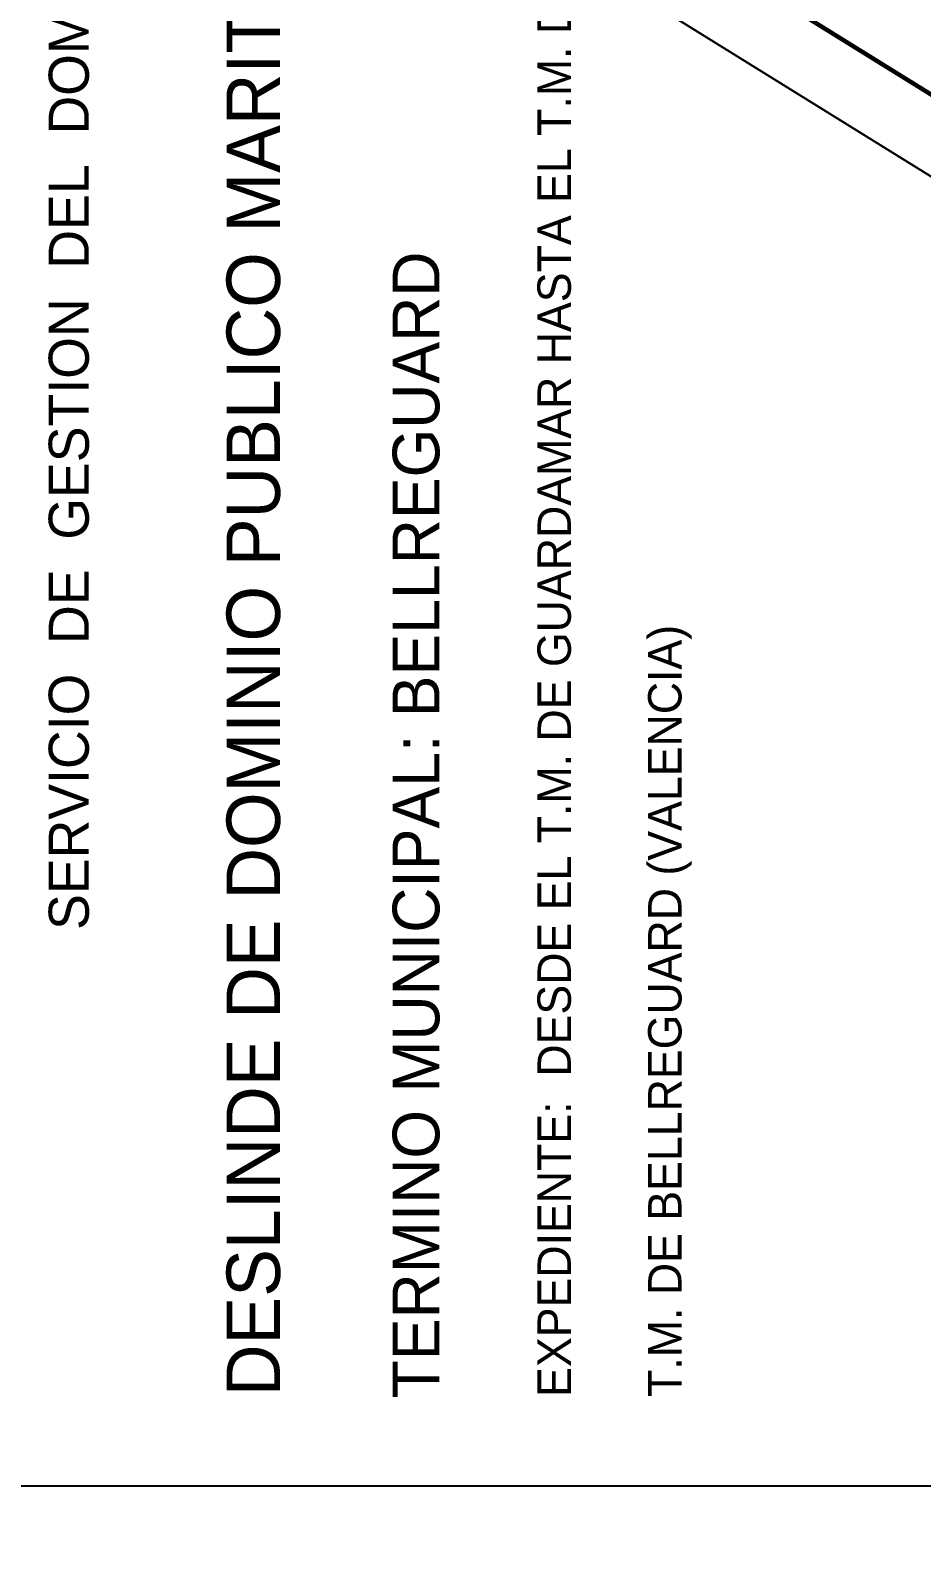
# Model space of a CAD drawing. Extents: x 748454 to 749044, y 4315881 to 4316908.
# Drawn here: x 748520.1 to 748586.8, y 4316716 to 4316829.9 of the extents above; entities that cross this region are included whole.
import ezdxf
from ezdxf.enums import TextEntityAlignment as Align

# ---------------------------------------------------------------- set-up
doc = ezdxf.new("R2010")
doc.units = 0
doc.layers.get('0').update_dxf_attribs({"linetype": 'CONTINUOUS'})

msp = doc.modelspace()

# ---------------------------------------------------------------- texts
at = {"color": 0, "linetype": 'CONTINUOUS'}
for s, height, p in [('DESLINDE DE DOMINIO PUBLICO MARITIMO-TERRESTRE ', 4, (748538.81, 4316727.71)), ('EXPEDIENTE:  DESDE EL T.M. DE GUARDAMAR HASTA EL T.M. DE MIRAMAR , EN EL ', 2.5, (748560.58, 4316727.65)), ('TERMINO MUNICIPAL: BELLREGUARD', 3.5, (748550.74, 4316727.54)), ('T.M. DE BELLREGUARD (VALENCIA)', 2.5, (748568.86, 4316727.65))]:
    msp.add_text(s, height=height, rotation=90, dxfattribs=at).set_placement(p)
msp.add_text('SERVICIO  DE  GESTION  DEL  DOMINIO  PUBLICO', height=3, rotation=90, dxfattribs=at).set_placement((748523, 4316811.08), align=Align.MIDDLE)

# ---------------------------------------------------------------- meshes
mesh = msp.add_polyface(dxfattribs=at)
corners = [(748454.5, 4315881), (748454.5, 4315881), (748454.5, 4316071.96), (748762.5, 4315881), (748454.5, 4316246.49), (749044, 4315881), (748454.5, 4316907.5), (749044, 4316542.01), (749044, 4316907.5)]
mesh.append_faces([[corners[k] for k in face] for face in [(0, 1, 3, 2), (2, 3, 5, 4), (4, 5, 7, 6), (6, 7, 8, 8)]], dxfattribs={"vtx0": -1, "vtx2": -1, "color": 0})
mesh = msp.add_polyface(dxfattribs=at)
corners = [(748464.5, 4316721), (748464.5, 4316721), (748464.5, 4316895.27), (748745.58, 4316721), (748464.5, 4316901.5), (748745.58, 4316727.23), (748745.58, 4316901.5)]
mesh.append_faces([[corners[k] for k in face] for face in [(0, 1, 3, 2), (2, 3, 5, 4), (4, 5, 6, 6)]], dxfattribs={"vtx0": -1, "vtx2": -1, "color": 0})

doc.saveas('drawing.dxf')
